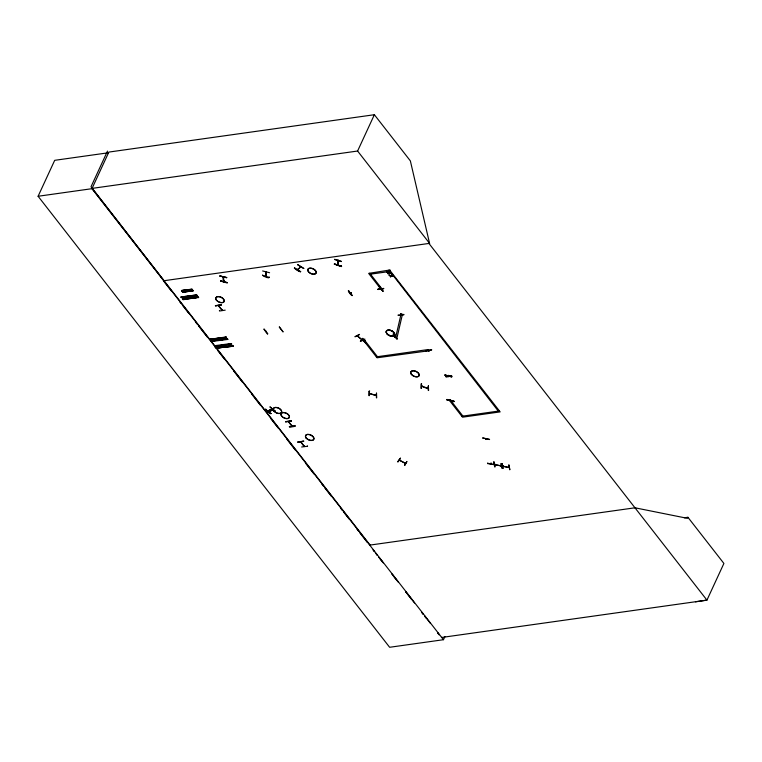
<?xml version="1.0" encoding="UTF-8"?>
<svg xmlns="http://www.w3.org/2000/svg" width="762" height="762" viewBox="0 0 762 762"><rect width="100%" height="100%" fill="white"/><g stroke="black" fill="none" stroke-linecap="round" stroke-linejoin="round"><path stroke-width="1.14" d="M297.409 269.738L300.676 266.89M297.942 269.053L298.009 269.624L298.19 269.119M490.985 463.115L490.757 463.572L491.214 463.163M369.103 395.649L369.208 391.182L369.151 395.621M376.39 397.697L376.447 393.287M376.695 397.869L376.504 393.021M421.538 388.153L421.024 388.344L421.586 383.715M421.396 388.458L421.091 383.877M422.138 386.334C418.967 384.924 428.911 389.963 427.663 387.563M428.415 385.715L428.368 390.154M428.339 390.449L428.358 385.953L428.606 390.535M379.219 286.474L382.915 291.246M396.954 339.014L393.335 334.004M501.225 465.83L487.699 463.553M269.415 277.149C269.405 279.359 261.938 275.492 262.585 275.072M262.633 270.958L269.586 272.739M265.871 272.358L265.928 271.967M265.938 275.511L265.709 276.349L265.9 272.024M265.986 276.396L266.195 272.139M268.834 411.975L273.167 409.775M334.327 264.204C347.453 267.805 339.985 266.995 334.461 263.69M337.785 261.042L338.185 260.785L337.623 265.005M337.88 265.024L338.033 260.671M341.138 266.319L341.29 265.776M220.561 281.121C233.848 283.569 224.6 283.302 220.647 280.597M220.532 280.921L227.343 282.702M223.637 277.216C222.19 276.282 223.657 283.645 223.895 280.749M453.838 401.641L447.018 399.898M486.337 439.483L485.927 438.941L486.042 439.407M289.512 426.968C301.276 424.729 291.817 427.749 289.436 426.444M301.638 446.989L307.381 446.256M398.202 315.497C409.48 312.611 401.584 316.792 398.126 314.963M445.922 376.638L451.799 376.142L445.999 376.38M446.075 376.933L451.799 376.142M448.151 376.114L448.828 376.285L448.58 375.371M450.409 399.659L450.561 400.593M270.005 407.079L275.453 411.356L270.081 406.851M223.514 277.568L223.39 277.073M223.695 281.216L224.076 281.683L223.437 277.178M269.31 277.406L262.48 275.32M334.337 264.014L341.185 266.033M350.549 293.341L351.301 292.846M364.436 340.852L365.35 340.614M380.381 288.884L380.781 288.836M394.611 336.89L394.497 336.318M395.03 336.804L394.592 336.871M401.155 313.677L395.602 337.604L396.916 338.109L402.469 314.173M279.283 327.108L283.121 331.946L279.368 326.86M448.504 376.657L448.418 376.171M337.776 260.642L338.042 260.071M487.699 463.601L487.775 463.048M487.68 463.306L494.643 464.725M297.609 264.785L303.714 268.519M362.14 339.681L362.007 339.309M447.008 399.945L447.123 399.402M453.838 401.403L446.989 399.707L453.933 401.203M265.786 331.622L266.243 331.213M266.033 276.435L265.767 275.882M444.941 636.537L443.474 639.709L389.639 647.281L38.1 196.263L54.702 160.325L108.537 152.752M107.499 151.095L91.03 186.738L164.04 280.721M38.1 196.263L91.935 188.69L108.852 152.076L374.371 114.719L410.356 160.877L429.568 243.354L428.939 243.449L706.946 600.132L723.9 563.442L687.915 517.284L684.39 517.779M220.018 275.977L226.809 277.52M223.999 281.283L224.133 280.807M221.237 305.048L215.332 305.676L221.075 304.857M218.885 305.714L218.294 305.552M218.637 306.029L219.085 305.686M215.541 305.943L221.39 304.838M219.427 310.448L219.494 311.02L225.2 310.153M222.047 310.363L221.799 309.448M221.675 309.934L221.999 309.429M266.176 275.577L266.033 276.063M267.824 333.813L264.09 329.003M294.627 267.653C293.589 268.443 300.485 272.701 300.723 271.415M297.704 264.557L303.828 268.443M370.084 545.068L92.078 188.385L357.597 151.028L374.371 114.719M334.632 259.28L341.462 261.366M265.748 409.051C264.595 409.68 270.624 414.661 271.015 413.395M268.043 410.975L272.282 409.089M338.061 260.737L338.309 260.242M337.814 264.138L337.604 264.595L338.052 264.204M273.006 409.27L268.624 411.785M285.655 421.624L291.246 421.043M291.398 420.834L285.693 421.634M348.71 290.522C347.482 290.913 351.834 296.551 352.415 295.332M350.463 293.103L351.168 292.684M292.256 426.32L291.808 425.444M295.142 425.634L289.303 426.739M297.885 442.074L303.619 441.303L298.018 441.884M297.875 442.189L303.743 441.112M304.114 445.713C305.41 448.789 300.047 440.112 301.228 442.255M355.187 336.585L359.512 334.385M379.124 286.522L383.153 291.284L379.266 286.217M377.762 289.246L383.762 288.446L378.066 289.227M388.801 272.215L388.506 272.767L386.848 272.329L386.686 271.643M307.457 445.922L307.534 446.456M388.982 270.11L498.319 411.109M389.249 272.358L388.087 273.91L387.944 273.244M369.751 273.234L382.238 289.265L381.133 289.417L368.646 273.396L390.096 269.958M389.687 271.196L388.668 272.51L386.544 271.939M389.963 271.558L389.115 272.653L390.944 272.806M391.23 275.33L390.935 275.882L389.277 275.444L389.115 274.758M391.239 273.196L388.953 272.91M360.34 341.233C369.141 336.442 363.122 341.309 360.474 340.938M391.678 275.473L390.515 277.035L390.373 276.368M392.116 274.31L391.097 275.625L388.982 275.063M362.76 338.28C361.521 338.671 365.874 344.319 366.465 343.1M392.401 274.672L391.544 275.777L393.373 275.92M393.668 276.311L391.382 276.025M364.627 341.081L365.217 340.443M400.755 314.887L400.517 313.982M400.717 313.954L400.679 314.83M393.173 334.289L397.202 339.052L393.306 333.985M369.675 391.02L369.16 391.201M375.752 394.868L375.723 395.478M425.939 350.644L431.673 349.872M377.447 356.692L364.96 340.671L363.845 340.824L377.066 357.788L429.149 350.73M431.635 349.863L425.806 350.834M422.186 386.534L422.358 386.001M400.469 458.095L397.64 461.724L398.135 461.61M400.088 460.096L399.802 460.6L399.231 460.086M451.837 376.695L445.018 374.961M404.898 463.277L405.079 462.715M404.546 464.991L404.765 465.477L406.879 461.467M448.589 376.257L448.389 375.399M450.647 399.726L450.504 400.164M453.942 401.145L453.819 401.698M482.832 437.969L489.595 439.341M493.643 462.153L494.157 461.924M495.424 464.42L495.386 464.258M493.69 462.115L494.862 466.849M500.777 463.572L501.787 468.182M500.682 465.468L500.653 465.306M502.139 463.515L501.625 463.734L502.549 468.42C504.406 469.24 499.653 456.876 502.93 468.497M503.406 466.011L503.377 465.849M508.902 464.858L509.826 469.544M508.645 467.506L508.635 466.896M687.915 517.284L687.429 518.331L634.984 507.797M270.796 410.547L269.938 410.347M218.342 305.657L221.971 310.296M222.209 310.267L218.532 305.533M288.922 422.053L288.55 421.529M292.217 426.272L288.617 421.615M380.743 289.255L381.067 289.636L380.686 289.208M381.276 289.598L380.933 289.141M300.628 441.865L304.276 446.561M400.955 314.858L400.345 314.354M428.939 351.053L428.606 350.625L429.149 351.015M294.322 268.119L300.428 271.853M294.484 267.938L300.599 271.663M490.757 463.525L490.852 463.906M267.529 334.127L263.928 329.27M397.993 461.915L400.298 458.314M405.594 463.42L399.345 460.143M404.822 463.21L405.613 463.467M406.822 461.753L404.489 465.239M334.528 259.499L341.366 261.566M270.862 413.671L265.567 409.337L270.881 413.699M494.462 464.487L495.243 464.791M500.472 465.677L501.158 465.811M501.244 466.011L494.605 464.487M502.453 466.068L503.196 466.22M508.559 467.439L509.216 467.42M444.913 375.18L451.742 376.895L444.875 375.018M489.471 439.55L482.66 437.998M348.263 290.846L351.987 295.646M348.567 290.751L352.273 295.561M366.293 343.357L362.55 338.557L366.265 343.367M387.801 273.548L388.506 272.767M390.23 276.663L390.935 275.882M300.676 266.833L297.771 269.872M288.293 421.605L292.056 426.349M493.976 462.163L494.938 466.906M501.634 463.725L502.577 468.392M369.513 393.459L376.266 395.44M428.254 388.306L421.567 386.172M394.325 336.661L394.964 336.604L394.421 336.652M355.025 336.804L359.35 334.594M267.7 411.023L271.996 408.832M502.52 466.087L509.245 467.582L502.482 466.23M357.378 335.794L362.426 340.166L357.226 335.928M376.247 395.602L369.513 393.621M695.449 601.818L706.946 600.132L441.427 637.499M429.568 243.354L163.42 280.807L171.46 291.122M428.987 243.507L429.616 243.421L357.597 151.028M370.484 274.177L389.506 271.501M376.333 356.854L428.015 349.577L428.739 350.51M285.55 421.929L291.255 421.129M461.801 416.252L499.434 410.956M369.465 545.163L635.603 507.711M377.933 289.522L383.657 288.75M182.861 292.36L181.442 290.503L191.986 289.131L193.205 290.741L182.832 292.351M181.585 290.579L192.224 289.446L181.851 291.055M181.823 290.884L192.205 289.531M182.423 291.817L193.177 290.798M193.053 290.798L182.823 292.094M196.548 294.97L180.985 296.999L196.786 294.913L196.939 295.485M196.796 295.304L181.223 297.304L197.196 295.78L181.575 297.771L180.975 296.98M181.337 297.466L197.101 295.475M198.644 297.723L198.015 296.885L182.451 298.914L183.013 299.485M182.69 299.237L198.615 297.323L183.042 299.714M198.291 297.256L182.451 298.942L182.804 299.409L198.406 297.418M210.712 339.338L226 336.928L226.4 337.461M210.474 339.033L226.276 337.299M210.674 339.29L226.295 337.299M210.436 338.957L211.036 339.757L226.362 337.395M212.122 341.005L227.667 338.928M212.265 341.386L228.029 339.404M231.115 343.529L215.579 345.577M216.103 346.072L231.705 343.91L216.17 346.348L215.732 345.567M217.218 347.539L232.81 345.377L233.143 345.977L217.58 348.015M217.37 347.929L233.22 346.243L217.399 347.977M226.562 337.461L211.036 339.757M211.903 340.9L227.514 338.938M217.008 347.443L232.82 345.767M219.837 276.015L226.705 277.711L219.866 276.006M400.945 314.125L402.26 314.62M399.269 460.124L405.546 463.429M508.845 465.115L509.778 469.802M270.834 410.451L270.034 410.375M389.887 270.405L500.158 411.89L462.524 417.185L449.304 400.231L450.418 400.069L462.905 416.09M91.935 188.69L443.474 639.709M179.489 301.438L180.956 303.305M182.413 305.181L188.995 313.62M195.567 322.059L197.025 323.936M198.491 325.803L207.254 337.052M214.56 346.434L216.027 348.301M217.484 350.177L224.79 359.55M233.563 370.799L242.326 382.048M251.831 394.24L260.594 405.489M270.824 418.614L278.13 427.987M286.903 439.236L295.666 450.485M305.895 463.61L313.934 473.916M321.974 484.232L323.431 486.099M324.888 487.975L331.47 496.414M340.966 508.597L342.424 510.473M343.891 512.35L349.006 518.912M357.045 529.228L358.502 531.095M359.959 532.971L367.265 542.344M383.276 562.88L378.914 557.289L382.505 561.956M398.536 582.463L391.992 574.072L397.002 580.615M405.813 591.798L414.528 602.99M421.805 612.315L423.253 614.182M424.71 616.039L430.52 623.507M437.798 632.831L439.245 634.698M405.698 591.807L411.499 599.275M421.643 612.334L423.091 614.201M424.539 616.067L425.987 617.934M437.588 632.86L439.036 634.727M190.929 289.274L192.157 290.874M186.404 289.855L187.633 291.465M185.347 289.998L186.576 291.598M184.414 290.122L185.642 291.722M183.366 290.255L184.595 291.865M182.661 290.351L183.89 291.96M191.986 289.37L181.642 290.751M374.552 551.688L373.094 549.821L374.533 551.688M377.457 555.422L375.999 553.555L377.438 555.422M308.42 271.758A4.515 2.6 24.8 0 0 315.754 273.596A4.515 2.6 24.8 0 0 311.725 268.424A4.515 2.6 24.8 0 0 308.42 271.758M308.467 271.615A4.543 2.619 24.8 0 0 315.839 273.463A4.543 2.619 24.8 0 0 311.782 268.262A4.543 2.619 24.8 0 0 308.467 271.615M306.162 437.864A4.543 2.619 24.8 0 0 313.534 439.712A4.543 2.619 24.8 0 0 309.477 434.511A4.543 2.619 24.8 0 0 306.162 437.864M306.095 437.998A4.543 2.619 24.8 0 0 313.477 439.845A4.543 2.619 24.8 0 0 309.42 434.645A4.543 2.619 24.8 0 0 306.095 437.998M281.597 416.138A4.524 2.61 24.8 0 0 288.95 417.986A4.524 2.61 24.8 0 0 284.912 412.804A4.524 2.61 24.8 0 0 281.597 416.138M281.645 416.014A4.543 2.619 24.8 0 0 289.027 417.862A4.543 2.619 24.8 0 0 284.969 412.661A4.543 2.619 24.8 0 0 281.645 416.014M273.882 411.032A4.524 2.61 24.8 0 0 281.226 412.88A4.524 2.61 24.8 0 0 277.187 407.699A4.524 2.61 24.8 0 0 273.882 411.032M273.929 410.909A4.543 2.619 24.8 0 0 281.302 412.756A4.543 2.619 24.8 0 0 277.244 407.556A4.543 2.619 24.8 0 0 273.929 410.909M386.867 333.67A4.543 2.619 24.8 0 0 394.24 335.518A4.543 2.619 24.8 0 0 390.182 330.317A4.543 2.619 24.8 0 0 386.867 333.67A4.534 2.61 24.8 0 0 394.23 335.528A4.534 2.61 24.8 0 0 390.182 330.337A4.534 2.61 24.8 0 0 386.867 333.68M386.925 333.537A4.543 2.619 24.8 0 0 394.306 335.394A4.543 2.619 24.8 0 0 390.249 330.184A4.543 2.619 24.8 0 0 386.925 333.537M411.423 374.237A4.543 2.619 24.8 0 0 418.805 376.085A4.543 2.619 24.8 0 0 414.747 370.884A4.543 2.619 24.8 0 0 411.423 374.237M411.366 374.371A4.543 2.619 24.8 0 0 418.738 376.218A4.543 2.619 24.8 0 0 414.69 371.018A4.543 2.619 24.8 0 0 411.366 374.371M216.408 300.19A4.515 2.6 24.8 0 0 223.742 302.028A4.515 2.6 24.8 0 0 219.713 296.856A4.515 2.6 24.8 0 0 216.408 300.19M216.446 300.066A4.543 2.619 24.8 0 0 223.828 301.914A4.543 2.619 24.8 0 0 219.77 296.713A4.543 2.619 24.8 0 0 216.446 300.066"/></g></svg>
